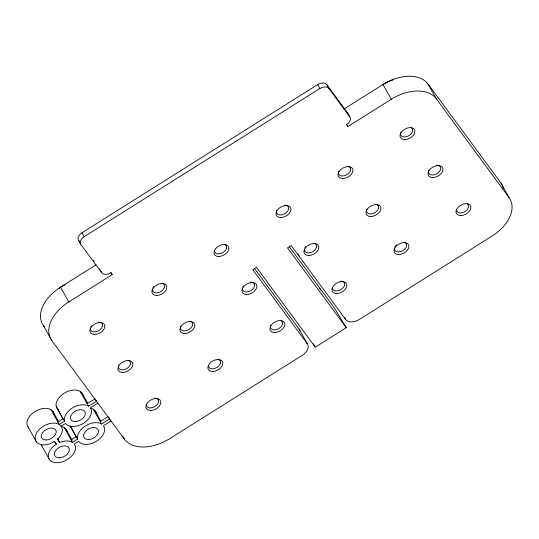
<?xml version="1.0" encoding="UTF-8"?>
<svg xmlns="http://www.w3.org/2000/svg" width="539" height="539" viewBox="0 0 539 539"><rect width="100%" height="100%" fill="white"/><g stroke="black" fill="none" stroke-linecap="round" stroke-linejoin="round"><path stroke-width="0.81" d="M51.744 340.453A36.699 23.494 -29.2 0 1 68.763 301.955L112.179 274.668L110.785 272.768A7.337 4.696 -29.2 0 1 101.783 272.869L80.796 244.362L78.593 240.421A7.337 4.696 -29.2 0 1 81.995 232.727L317.687 84.596A7.337 4.696 -29.2 0 1 326.688 84.502L347.675 113.008L349.878 116.943A7.337 4.696 -29.2 0 1 346.476 124.644L347.877 126.544L391.294 99.257A36.699 23.494 -29.2 0 1 425.143 91.879L428.579 92.984A36.699 23.494 -29.2 0 1 436.294 98.772L509.059 197.591A36.699 23.494 -29.2 0 1 492.033 236.082L359.419 319.432A11.144 7.135 -29.2 0 1 345.748 319.58L291.235 245.535L287.509 247.873L346.281 327.685L315.268 347.177L256.497 267.364L252.778 269.702L307.297 343.747A11.144 7.135 -29.2 0 1 302.13 355.437L169.509 438.78A36.699 23.494 -29.2 0 1 135.66 446.157L132.223 445.059A36.699 23.494 -29.2 0 1 124.502 439.272L51.744 340.453L43.491 325.684A36.699 23.494 -29.2 0 1 60.509 287.193L96.11 264.817M80.796 244.362A7.337 4.696 -29.2 0 1 84.199 236.661L319.89 88.537A7.337 4.696 -29.2 0 1 328.891 88.436L349.878 116.943M343.882 109.1L383.04 84.488A36.699 23.494 -29.2 0 1 416.89 77.111L420.326 78.216A36.699 23.494 -29.2 0 1 428.04 84.003L500.805 182.822L509.059 197.591M57.902 422.017L63.09 418.756M95.491 399.419L96.521 401.265L88.43 406.157A14.681 9.399 -29.2 0 0 72.3 408.05A14.681 9.399 -29.2 0 0 64.464 421.215L59.277 424.476A14.681 9.399 -29.2 0 0 41.079 427.845A14.681 9.399 -29.2 0 0 36.874 442.404A14.681 9.399 -29.2 0 0 54.338 441.576L56.299 444.237A14.681 9.399 -29.2 0 0 49.494 459.632A14.681 9.399 -29.2 0 0 67.496 459.437A14.681 9.399 -29.2 0 0 74.301 444.042L78.647 441.313A14.681 9.399 -29.2 0 0 96.643 441.118A14.681 9.399 -29.2 0 0 103.454 425.722L111.027 420.959M108.548 417.146L109.579 418.992L101.581 424.018A14.681 9.399 -29.2 0 0 85.452 425.918A14.681 9.399 -29.2 0 0 77.616 439.076L72.428 442.337A14.681 9.399 -29.2 0 0 59.701 442.479L57.363 439.298A14.681 9.399 -29.2 0 0 61.15 426.181L65.489 423.452A14.681 9.399 -29.2 0 0 83.491 423.256A14.681 9.399 -29.2 0 0 90.303 407.855L97.876 403.098M71.054 439.878L76.242 436.617M100.207 421.559L108.204 416.532M87.055 403.691L95.147 398.799M62.901 418.816L56.211 406.446A14.681 9.399 -29.2 0 1 64.047 393.281A14.681 9.399 -29.2 0 1 80.176 391.388L82.049 393.093L87.709 403.226M90.741 408.198A14.681 9.399 -29.2 0 1 93.328 409.249L95.201 410.954L100.867 421.087M28.924 427.926A14.681 9.399 -29.2 0 1 32.583 413.272A14.681 9.399 -29.2 0 1 51.023 409.707L52.896 411.412L58.562 421.545M61.587 426.517A14.681 9.399 -29.2 0 1 64.175 427.575L66.048 429.273L72.118 440.134M61.15 426.181L59.277 424.476L51.023 409.707M289.241 246.66L334.16 307.668L346.281 327.685M254.435 268.395L299.044 328.979L307.297 343.747M78.593 240.421L80.055 242.415M93.234 260.31L94.21 261.637M43.491 325.684L44.488 327.038M57.39 438.746L58.327 440.013M428.04 84.003L436.294 98.772M383.04 84.488L391.294 99.257M326.688 84.502L328.891 88.436M346.557 124.179L347.877 126.544M317.687 84.596L319.89 88.537M344.569 317.471L345.748 319.58M298.054 254.125L299.63 256.935M313.388 343.821L314.891 346.51M110.859 272.31L112.179 274.668M81.995 232.727L84.199 236.661M99.58 268.927L101.783 272.869M60.509 287.193L68.763 301.955M122.932 436.455L124.502 439.272M93.328 409.249L101.581 424.018M80.176 391.388L88.43 406.157M70.171 425.763L77.616 439.076M76.457 437.405L70.393 426.544A14.681 9.399 -29.2 0 0 71.229 427.474M56.211 406.446L64.464 421.215M64.175 427.575L72.428 442.337M57.518 438.571L59.701 442.479M54.924 441.778L56.299 444.237M49.494 459.632L41.24 444.864A14.681 9.399 -29.2 0 0 42.076 445.793M28.089 427.003L36.342 441.771M347.675 113.008A7.337 4.696 -29.2 0 1 348.275 114.76M500.805 182.822A36.699 23.494 -29.2 0 1 503.365 188.407M59.162 288.54A16.884 10.807 -29.2 0 1 65.212 284.498M319.29 288.257A17.612 11.279 -29.2 0 1 320.914 290.225M162.131 283.258A6.603 4.231 -29.2 0 1 161.073 291.431A6.603 4.231 -29.2 0 1 152.463 289.335M152.827 288.069A6.603 4.231 -29.2 0 1 153.581 286.802M348.201 166.315A6.603 4.231 -29.2 0 1 349.892 171.853A6.603 4.231 -29.2 0 1 341.969 175.95A6.603 4.231 -29.2 0 1 338.896 171.126M281.291 320.766A6.603 4.231 -29.2 0 1 277.538 329.255A6.603 4.231 -29.2 0 1 270.821 325.105M404.169 242.334A6.603 4.231 -29.2 0 1 403.118 250.5A6.603 4.231 -29.2 0 1 394.501 248.405M394.871 247.145A6.603 4.231 -29.2 0 1 396.717 244.686M190.112 321.264A6.603 4.231 -29.2 0 1 191.803 326.802A6.603 4.231 -29.2 0 1 183.88 330.899A6.603 4.231 -29.2 0 1 180.808 326.075M314.163 243.305A6.603 4.231 -29.2 0 1 313.105 251.477A6.603 4.231 -29.2 0 1 304.495 249.382M304.858 248.115A6.603 4.231 -29.2 0 1 305.613 246.842M436.806 165.19A6.603 4.231 -29.2 0 1 440.363 170.028A6.603 4.231 -29.2 0 1 432.467 174.993A6.603 4.231 -29.2 0 1 428.909 170.156M225.315 244.753A6.603 4.231 -29.2 0 1 222.344 252.879A6.603 4.231 -29.2 0 1 214.482 250.352M340.736 281.163A6.603 4.231 -29.2 0 1 344.468 285.569A6.603 4.231 -29.2 0 1 337.434 290.878A6.603 4.231 -29.2 0 1 332.475 287.388M377.354 204.8A6.603 4.231 -29.2 0 1 373.601 213.282A6.603 4.231 -29.2 0 1 366.884 209.132M250.729 282.133A6.603 4.231 -29.2 0 1 254.455 286.546A6.603 4.231 -29.2 0 1 247.421 291.848A6.603 4.231 -29.2 0 1 242.469 288.365M242.833 287.098A6.603 4.231 -29.2 0 1 243.588 285.825M218.1 359.27A6.603 4.231 -29.2 0 1 217.042 367.443A6.603 4.231 -29.2 0 1 208.431 365.348M467.36 203.823A6.603 4.231 -29.2 0 1 464.389 211.948A6.603 4.231 -29.2 0 1 456.526 209.428M98.698 322.086A6.603 4.231 -29.2 0 1 102.423 326.499A6.603 4.231 -29.2 0 1 95.39 331.802A6.603 4.231 -29.2 0 1 90.437 328.318M90.801 327.052A6.603 4.231 -29.2 0 1 91.556 325.778M411.392 127.81A6.603 4.231 -29.2 0 1 407.639 136.3A6.603 4.231 -29.2 0 1 400.922 132.149M299.044 328.979A11.144 7.135 -29.2 0 1 299.873 330.919M284.767 205.143A6.603 4.231 -29.2 0 1 288.331 209.981A6.603 4.231 -29.2 0 1 280.435 214.946A6.603 4.231 -29.2 0 1 276.878 210.109M128.087 360.247A6.603 4.231 -29.2 0 1 129.778 365.786A6.603 4.231 -29.2 0 1 121.854 369.882A6.603 4.231 -29.2 0 1 118.789 365.058M154.666 398.105A6.603 4.231 -29.2 0 1 158.392 402.512A6.603 4.231 -29.2 0 1 151.358 407.814A6.603 4.231 -29.2 0 1 146.406 404.331M382.784 84.919A16.884 10.807 -29.2 0 1 393.16 79.913M58.077 409.606A14.681 9.399 -29.2 0 1 57.235 408.683M82.049 393.093A14.681 9.399 -29.2 0 1 83.073 395.323M52.896 411.412A14.681 9.399 -29.2 0 1 53.92 413.642M66.048 429.273A14.681 9.399 -29.2 0 1 67.072 431.51M95.201 410.954A14.681 9.399 -29.2 0 1 96.4 414.457M156.734 295.473A8.072 5.168 -29.2 0 0 166.767 286.425A8.072 5.168 -29.2 0 0 154.639 286.553A8.072 5.168 -29.2 0 0 156.734 295.473M342.804 178.53A8.072 5.168 -29.2 0 0 352.836 169.482A8.072 5.168 -29.2 0 0 340.715 169.617A8.072 5.168 -29.2 0 0 342.804 178.53M274.728 332.509A8.072 5.168 -29.2 0 0 284.76 323.461A8.072 5.168 -29.2 0 0 272.633 323.589A8.072 5.168 -29.2 0 0 274.728 332.509M398.772 254.543A8.072 5.168 -29.2 0 0 408.811 245.494A8.072 5.168 -29.2 0 0 396.684 245.629A8.072 5.168 -29.2 0 0 398.772 254.543M184.715 333.479A8.072 5.168 -29.2 0 0 194.754 324.431A8.072 5.168 -29.2 0 0 182.627 324.566A8.072 5.168 -29.2 0 0 184.715 333.479M308.766 255.52A8.072 5.168 -29.2 0 0 318.798 246.471A8.072 5.168 -29.2 0 0 306.671 246.599A8.072 5.168 -29.2 0 0 308.766 255.52M432.81 177.56A8.072 5.168 -29.2 0 0 442.849 168.512A8.072 5.168 -29.2 0 0 430.722 168.64A8.072 5.168 -29.2 0 0 432.81 177.56M218.753 256.49A8.072 5.168 -29.2 0 0 228.792 247.441A8.072 5.168 -29.2 0 0 216.665 247.576A8.072 5.168 -29.2 0 0 218.753 256.49M336.747 293.526A8.072 5.168 -29.2 0 0 346.786 284.477A8.072 5.168 -29.2 0 0 334.658 284.605A8.072 5.168 -29.2 0 0 336.747 293.526M370.792 216.537A8.072 5.168 -29.2 0 0 380.824 207.488A8.072 5.168 -29.2 0 0 368.696 207.623A8.072 5.168 -29.2 0 0 370.792 216.537M246.741 294.496A8.072 5.168 -29.2 0 0 256.773 285.448A8.072 5.168 -29.2 0 0 244.652 285.582A8.072 5.168 -29.2 0 0 246.741 294.496M212.703 371.486A8.072 5.168 -29.2 0 0 222.735 362.437A8.072 5.168 -29.2 0 0 210.608 362.572A8.072 5.168 -29.2 0 0 212.703 371.486M460.798 215.566A8.072 5.168 -29.2 0 0 470.83 206.518A8.072 5.168 -29.2 0 0 458.709 206.646A8.072 5.168 -29.2 0 0 460.798 215.566M94.709 334.449A8.072 5.168 -29.2 0 0 104.741 325.408A8.072 5.168 -29.2 0 0 92.614 325.536A8.072 5.168 -29.2 0 0 94.709 334.449M404.829 139.547A8.072 5.168 -29.2 0 0 414.862 130.499A8.072 5.168 -29.2 0 0 402.734 130.633A8.072 5.168 -29.2 0 0 404.829 139.547M150.677 410.469A8.072 5.168 -29.2 0 0 160.71 401.42A8.072 5.168 -29.2 0 0 148.582 401.548A8.072 5.168 -29.2 0 0 150.677 410.469M122.69 372.462A8.072 5.168 -29.2 0 0 132.729 363.414A8.072 5.168 -29.2 0 0 120.601 363.542A8.072 5.168 -29.2 0 0 122.69 372.462M280.779 217.513A8.072 5.168 -29.2 0 0 290.817 208.465A8.072 5.168 -29.2 0 0 278.69 208.593A8.072 5.168 -29.2 0 0 280.779 217.513M59.25 457.827A8.072 5.168 -29.2 0 0 69.282 448.778A8.072 5.168 -29.2 0 0 57.161 448.906A8.072 5.168 -29.2 0 0 59.25 457.827M46.098 439.959A8.072 5.168 -29.2 0 0 56.13 430.917A8.072 5.168 -29.2 0 0 44.003 431.045A8.072 5.168 -29.2 0 0 46.098 439.959M88.403 439.507A8.072 5.168 -29.2 0 0 98.435 430.459A8.072 5.168 -29.2 0 0 86.307 430.587A8.072 5.168 -29.2 0 0 88.403 439.507M75.251 421.639A8.072 5.168 -29.2 0 0 85.283 412.591A8.072 5.168 -29.2 0 0 73.156 412.726A8.072 5.168 -29.2 0 0 75.251 421.639"/></g></svg>
